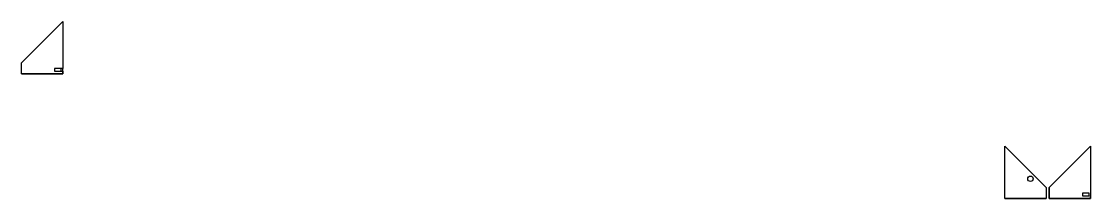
# Model space of a CAD drawing. Header units: inches. Extents: x -59 to 97, y 14 to 40.
import ezdxf

# ---------------------------------------------------------------- set-up
doc = ezdxf.new("R2010")
doc.units = ezdxf.units.IN
doc.header["$MEASUREMENT"] = 0

# ---------------------------------------------------------------- blocks, each defined once
blk = doc.blocks.new('migisokumen')
for p, q in [((1888.4, 76.6), (1735, 230)), ((1735, 35), (1888.4, 35))]:
    blk.add_line(p, q)
blk.add_lwpolyline([(1888.4, 76.6), (1888.4, 35), (1735, 35), (1735, 230)], close=True)
blk.add_circle((1830, 108.9), 10)
blk.add_circle((1830, 108.9), 10)
blk = doc.blocks.new('hidarisokumen')
for p, q in [((-1735, 230), (-1888.4, 76.6)), ((-1735, 230), (-1735, 55)), ((-1888.4, 35), (-1888.4, 76.6)), ((-1735, 35), (-1735, 55)), ((-1888.4, 35), (-1735, 35)), ((-1888.4, 35), (-1735, 35))]:
    blk.add_line(p, q)
for points in [[(-1765, 45), (-1735, 45), (-1735, 35), (-1888.4, 35), (-1888.4, 76.6), (-1735, 230), (-1735, 55), (-1765, 55)], [(-1765, 45), (-1740.3, 45), (-1740.3, 55), (-1765, 55)]]:
    blk.add_lwpolyline(points, close=True)
blk = doc.blocks.new('hidarisokumen2')
for p, q in [((95, 100), (-58.4, -53.4)), ((-58.4, -53.4), (-58.4, -95)), ((-58.4, -95), (95, -95)), ((95, -95), (95, -85))]:
    blk.add_line(p, q)
for points in [[(-58.4, -95), (-58.4, -53.4), (95, 100), (95, -95)], [(65, -85), (90, -85), (90, -75), (65, -75)]]:
    blk.add_lwpolyline(points, close=True)

msp = doc.modelspace()

# ---------------------------------------------------------------- block references
at = {"xscale": 0.0393700787401575, "yscale": 0.0393700787401575, "zscale": 0.0393700787401575}
for name, p in [('hidarisokumen', (15.12, 31.08)), ('migisokumen', (16.16, 12.83)), ('hidarisokumen2', (93.25, 17.96))]:
    msp.add_blockref(name, p, dxfattribs=at)

doc.saveas('drawing.dxf')
